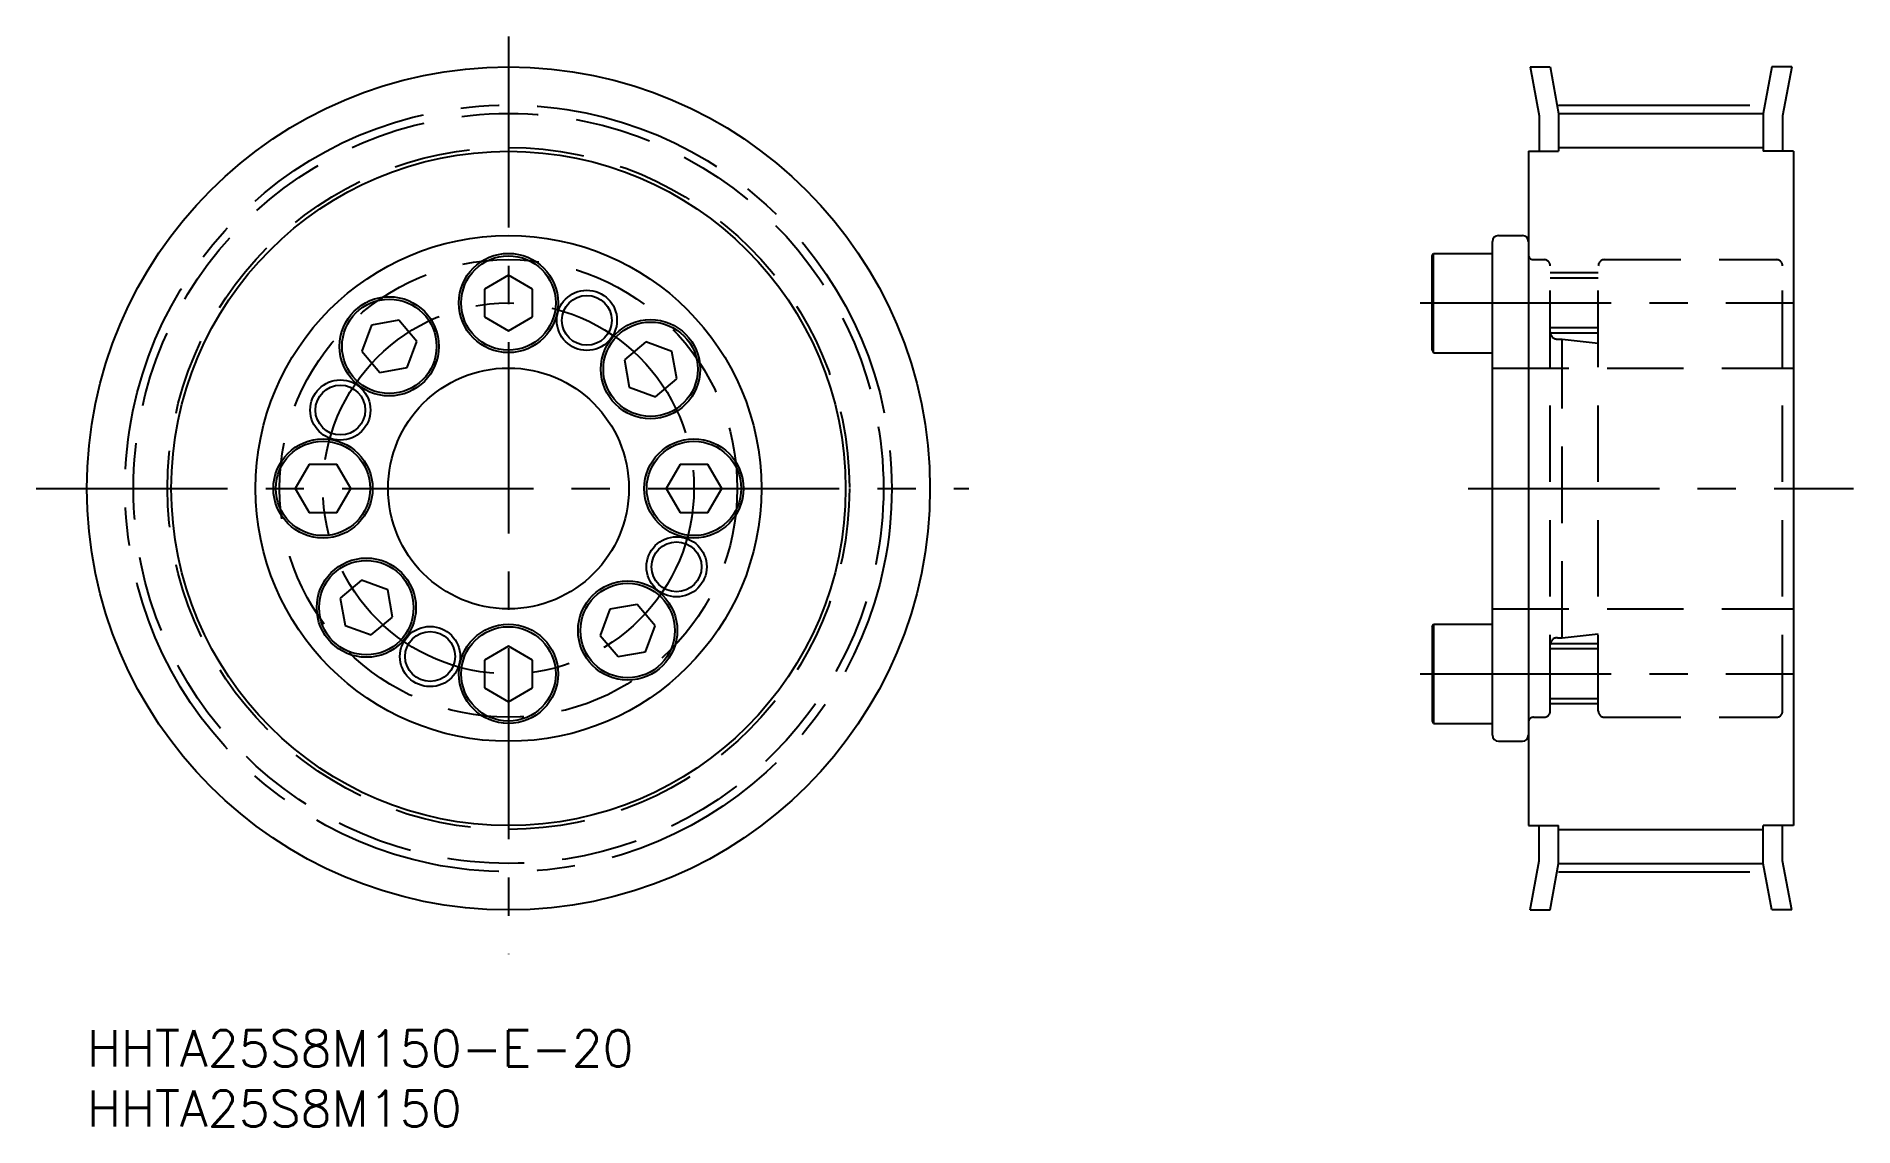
# Model space of a CAD drawing. Extents: x -4 to 147, y -8 to 83.
import ezdxf

# ---------------------------------------------------------------- set-up
doc = ezdxf.new("R2010")
doc.units = 0
doc.header["$LTSCALE"] = 0.5
doc.linetypes.add('CENTER', pattern=[50.8, 31.75, -6.35, 6.35, -6.35])
doc.linetypes.add('DASHED', pattern=[19.05, 12.7, -6.35])
for name, color, linetype in [('MSM_CENTER', 1, 'CENTER'), ('MSM_CONTINUOUS', 7, 'CONTINUOUS'), ('MSM_DASHED', 4, 'DASHED'), ('MSM_NARROW', 5, 'CONTINUOUS'), ('MSM_PART_NUMBER', 7, 'CONTINUOUS')]:
    doc.layers.add(name, color=color, linetype=linetype)
doc.styles.get("Standard").update_dxf_attribs({"font": 'txt.shx', "height": 3, "bigfont": 'bigfont.shx'})

# ---------------------------------------------------------------- blocks, each defined once
blk = doc.blocks.new('*U2')
at = {"layer": 'MSM_PART_NUMBER'}
blk.add_text('HHTA25S8M150-E-20', height=3, dxfattribs=at).set_placement((0, -3))
blk = doc.blocks.new('*U3')
at = {"layer": 'MSM_PART_NUMBER'}
blk.add_text('HHTA25S8M150', height=3, dxfattribs=at).set_placement((0, -8))

msp = doc.modelspace()

# ---------------------------------------------------------------- linework, layer by layer
at = {"layer": 'MSM_CENTER'}
for p, q in [((35, 82.54), (35, 6.32)), ((122.2, 76.83), (139.2, 76.83)), ((110.7, 60.4), (141.8, 60.4)), ((-4.21, 45), (73.23, 45)), ((114.7, 45), (146.7, 45)), ((110.7, 29.6), (141.8, 29.6)), ((122.2, 13.17), (139.2, 13.17))]:
    msp.add_line(p, q, dxfattribs=at)
for radius in [31.83, 15.4]:
    msp.add_circle((35, 45), radius, dxfattribs=at)
at = {"layer": 'MSM_CONTINUOUS'}
for p, q in [((119.85, 80), (120.6, 75.93)), ((119.85, 80), (121.5, 80)), ((121.5, 80), (122.2, 76.14)), ((139.9, 80), (139.2, 76.14)), ((141.56, 80), (139.9, 80)), ((141.56, 80), (140.8, 75.93)), ((120.6, 75.93), (120.6, 73)), ((122.2, 76.14), (122.2, 73)), ((122.2, 76.14), (139.2, 76.14)), ((139.2, 76.14), (139.2, 73)), ((140.8, 75.93), (140.8, 73)), ((119.7, 73), (119.7, 17)), ((119.7, 73), (122.2, 73)), ((141.7, 73), (139.2, 73)), ((141.7, 73), (141.7, 17)), ((116.7, 24.5), (116.7, 65.5)), ((117.2, 66), (119.2, 66)), ((111.7, 64.32), (111.82, 64.52)), ((111.7, 56.48), (111.7, 64.32)), ((111.82, 64.52), (116.7, 64.52)), ((111.82, 56.27), (111.82, 64.52)), ((35, 62.71), (33, 61.55)), ((37, 61.55), (35, 62.71)), ((36, 62.13), (36, 62.13)), ((33, 61.55), (33, 59.25)), ((36.5, 61.84), (36.5, 61.84)), ((37, 59.25), (37, 61.55)), ((25.89, 58.97), (23.62, 58.57)), ((27.38, 57.2), (25.89, 58.97)), ((33, 59.25), (35, 58.09)), ((35, 58.09), (37, 59.25)), ((23.62, 58.57), (22.83, 56.4)), ((22.83, 56.4), (24.31, 54.63)), ((26.59, 55.03), (27.38, 57.2)), ((46.4, 57.17), (44.63, 55.69)), ((48.57, 56.38), (46.4, 57.17)), ((48.97, 54.11), (48.57, 56.38)), ((111.7, 56.48), (111.82, 56.27)), ((111.82, 56.27), (116.7, 56.27)), ((24.31, 54.63), (26.59, 55.03)), ((44.63, 55.69), (45.03, 53.41)), ((45.03, 53.41), (47.2, 52.62)), ((47.2, 52.62), (48.97, 54.11)), ((18.45, 47), (17.29, 45)), ((20.75, 47), (18.45, 47)), ((21.91, 45), (20.75, 47)), ((49.25, 47), (48.09, 45)), ((51.55, 47), (49.25, 47)), ((52.71, 45), (51.55, 47)), ((17.29, 45), (18.45, 43)), ((20.75, 43), (21.91, 45)), ((48.09, 45), (49.25, 43)), ((51.55, 43), (52.71, 45)), ((18.45, 43), (20.75, 43)), ((49.25, 43), (51.55, 43)), ((22.8, 37.38), (21.03, 35.89)), ((24.97, 36.59), (22.8, 37.38)), ((25.37, 34.31), (24.97, 36.59)), ((21.03, 35.89), (21.43, 33.62)), ((43.41, 34.97), (42.62, 32.8)), ((45.69, 35.37), (43.41, 34.97)), ((47.17, 33.6), (45.69, 35.37)), ((21.43, 33.62), (23.6, 32.83)), ((23.6, 32.83), (25.37, 34.31)), ((46.38, 31.43), (47.17, 33.6)), ((111.7, 33.52), (111.82, 33.72)), ((111.7, 33.52), (111.7, 25.68)), ((111.82, 33.72), (116.7, 33.72)), ((111.82, 33.72), (111.82, 25.47)), ((35, 31.91), (33, 30.75)), ((37, 30.75), (35, 31.91)), ((42.62, 32.8), (44.11, 31.03)), ((33, 30.75), (33, 28.45)), ((37, 28.45), (37, 30.75)), ((44.11, 31.03), (46.38, 31.43)), ((33, 28.45), (35, 27.29)), ((35, 27.29), (37, 28.45)), ((111.7, 25.68), (111.82, 25.47)), ((111.82, 25.47), (116.7, 25.47)), ((117.2, 24), (119.2, 24)), ((119.7, 17), (122.2, 17)), ((120.6, 14.07), (120.6, 17)), ((122.2, 13.85), (122.2, 17)), ((141.7, 17), (139.2, 17)), ((139.2, 13.85), (139.2, 17)), ((140.8, 14.07), (140.8, 17)), ((119.85, 10), (120.6, 14.07)), ((121.5, 10), (122.2, 13.85)), ((122.2, 13.85), (139.2, 13.85)), ((139.9, 10), (139.2, 13.85)), ((141.56, 10), (140.8, 14.07)), ((119.85, 10), (121.5, 10)), ((141.56, 10), (139.9, 10))]:
    msp.add_line(p, q, dxfattribs=at)
for centre, radius in [((35, 45), 35), ((35, 45), 28), ((35, 45), 21), ((35, 60.4), 4.12), ((35, 60.4), 3.92), ((25.1, 56.8), 4.12), ((25.1, 56.8), 3.92), ((41.51, 58.96), 2.07), ((46.8, 54.9), 4.12), ((46.8, 54.9), 3.92), ((35, 45), 10), ((21.04, 51.51), 2.07), ((19.6, 45), 4.12), ((19.6, 45), 3.92), ((50.4, 45), 4.12), ((50.4, 45), 3.92), ((48.96, 38.49), 2.07), ((23.2, 35.1), 4.12), ((23.2, 35.1), 3.92), ((44.9, 33.2), 4.12), ((44.9, 33.2), 3.92), ((35, 29.6), 4.12), ((35, 29.6), 3.92), ((28.49, 31.04), 2.07)]:
    msp.add_circle(centre, radius, dxfattribs=at)
for centre, start, end in [((117.2, 65.5), 90, 180), ((119.2, 65.5), 0, 90), ((117.2, 24.5), 180, 270), ((119.2, 24.5), 270, 0)]:
    msp.add_arc(centre, 0.5, start, end, dxfattribs=at)
at = {"layer": 'MSM_DASHED'}
for p, q in [((120.11, 64), (121, 64)), ((121.5, 26.5), (121.5, 63.5)), ((125.5, 26.5), (125.5, 63.5)), ((126, 64), (140.3, 64)), ((140.8, 26.5), (140.8, 63.5)), ((125.5, 62.9), (121.5, 62.9)), ((125.5, 62.47), (121.5, 62.47)), ((125.5, 58.33), (121.5, 58.33)), ((125.5, 57.9), (121.5, 57.9)), ((122.1, 57.4), (122.5, 57.4)), ((122.5, 32.6), (122.5, 57.4)), ((122.5, 57.4), (125.5, 57.07)), ((116.7, 55), (141.7, 55)), ((116.7, 35), (141.7, 35)), ((125.5, 32.1), (121.5, 32.1)), ((122.1, 32.6), (122.5, 32.6)), ((122.5, 32.6), (125.5, 32.93)), ((125.5, 31.67), (121.5, 31.67)), ((125.5, 27.53), (121.5, 27.53)), ((120.11, 26), (121, 26)), ((125.5, 27.1), (121.5, 27.1)), ((126, 26), (140.3, 26))]:
    msp.add_line(p, q, dxfattribs=at)
for radius in [31.14, 28.31, 19]:
    msp.add_circle((35, 45), radius, dxfattribs=at)
for centre, radius, start, end in [((120.11, 64.41), 0.41, 180, 270), ((121, 63.5), 0.5, 0, 90), ((126, 63.5), 0.5, 90, 180), ((140.3, 63.5), 0.5, 0, 90), ((122.1, 58), 0.6, 180.0007, 270), ((122.1, 32), 0.6, 90, 179.9993), ((120.11, 25.59), 0.41, 90, 180), ((121, 26.5), 0.5, 270, 0), ((126, 26.5), 0.5, 180, 270), ((140.3, 26.5), 0.5, 270, 0)]:
    msp.add_arc(centre, radius, start, end, dxfattribs=at)
at = {"layer": 'MSM_NARROW'}
for p, q in [((122.2, 73.31), (139.2, 73.31)), ((122.2, 16.68), (139.2, 16.68))]:
    msp.add_line(p, q, dxfattribs=at)
for centre in [(41.51, 58.96), (21.04, 51.51), (48.96, 38.49), (28.49, 31.04)]:
    msp.add_circle(centre, 2.5, dxfattribs=at)

# ---------------------------------------------------------------- block references
at = {"layer": 'MSM_CONTINUOUS'}
for name in ['*U2', '*U3']:
    msp.add_blockref(name, (0, 0), dxfattribs=at)

doc.saveas('drawing.dxf')
